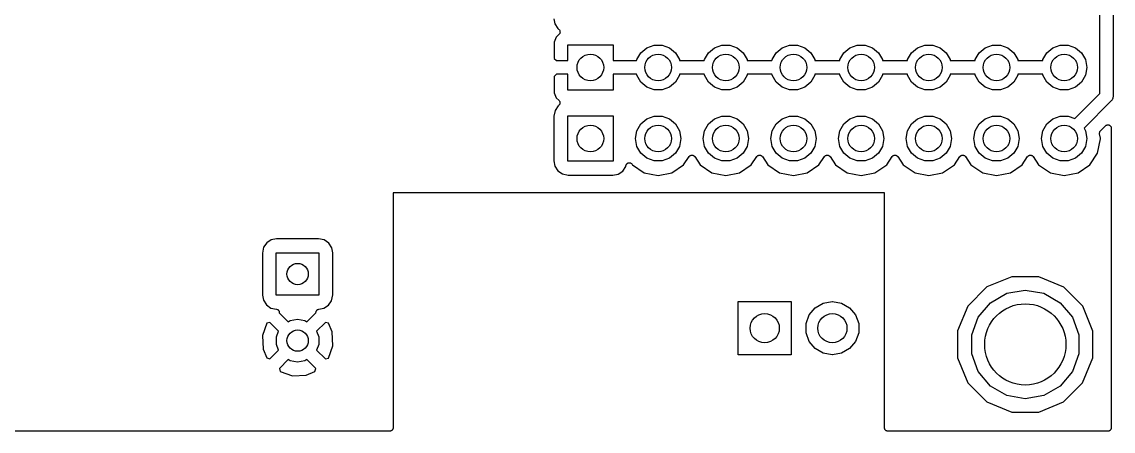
# Model space of a CAD drawing. Extents: x 10 to 287, y -200 to -10.
# Drawn here: x 102.05 to 143, y -108.76 to -93.41 of the extents above; entities that cross this region are included whole.
import ezdxf

# ---------------------------------------------------------------- set-up
doc = ezdxf.new("R2010")
doc.units = 0
doc.header["$MEASUREMENT"] = 0
doc.layers.add('BLACK', color=7, linetype='CONTINUOUS')

msp = doc.modelspace()

# ---------------------------------------------------------------- linework, layer by layer
at = {"layer": 'Black'}
for p, q in [((142.498, -96.0989), (142.498, -91.0864)), ((142.998, -90.9828), (142.998, -96.2025)), ((122.01, -93.2942), (122.048, -93.4935)), ((122.048, -93.4935), (122.159, -93.6671)), ((122.159, -93.6671), (122.187, -93.6857)), ((122.187, -93.6857), (122.187, -93.6862)), ((122.187, -93.6862), (122.188, -93.6865)), ((122.188, -93.6865), (122.203, -93.7016)), ((122.203, -93.7016), (122.218, -93.7165)), ((122.218, -93.7165), (122.218, -93.7172)), ((122.218, -93.7172), (122.219, -93.7177)), ((122.219, -93.7177), (122.228, -93.737)), ((122.228, -93.737), (122.237, -93.7563)), ((122.237, -93.7563), (122.237, -93.757)), ((122.237, -93.757), (122.238, -93.7577)), ((122.238, -93.7577), (122.239, -93.7789)), ((122.239, -93.7789), (122.242, -93.8002)), ((122.1, -93.9852), (122.022, -94.172)), ((122.022, -94.172), (122.022, -94.7846)), ((122.205, -93.8804), (122.1, -93.9852)), ((122.206, -93.8793), (122.205, -93.8798)), ((122.205, -93.8798), (122.205, -93.8804)), ((122.218, -93.8617), (122.206, -93.8793)), ((122.23, -93.8442), (122.218, -93.8617)), ((122.231, -93.8429), (122.23, -93.8435)), ((122.23, -93.8435), (122.23, -93.8442)), ((122.236, -93.8223), (122.231, -93.8429)), ((122.241, -93.8016), (122.236, -93.8223)), ((122.242, -93.8002), (122.241, -93.8009)), ((122.241, -93.8009), (122.241, -93.8016)), ((122.53, -94.869), (122.53, -94.273)), ((122.53, -94.273), (124.23, -94.273)), ((124.23, -94.273), (124.23, -94.869)), ((125.122, -94.829), (125.269, -94.5734)), ((125.269, -94.5734), (125.495, -94.3836)), ((125.495, -94.3836), (125.773, -94.2827)), ((125.773, -94.2827), (126.068, -94.2827)), ((126.068, -94.2827), (126.346, -94.3836)), ((126.346, -94.3836), (126.572, -94.5734)), ((126.572, -94.5734), (126.719, -94.829)), ((127.662, -94.829), (127.809, -94.5734)), ((127.809, -94.5734), (128.035, -94.3836)), ((128.035, -94.3836), (128.313, -94.2827)), ((128.313, -94.2827), (128.608, -94.2827)), ((128.608, -94.2827), (128.886, -94.3836)), ((128.886, -94.3836), (129.112, -94.5734)), ((129.112, -94.5734), (129.259, -94.829)), ((130.202, -94.829), (130.349, -94.5734)), ((130.349, -94.5734), (130.576, -94.3836)), ((130.576, -94.3836), (130.853, -94.2827)), ((130.853, -94.2827), (131.148, -94.2827)), ((131.148, -94.2827), (131.425, -94.3836)), ((131.425, -94.3836), (131.652, -94.5734)), ((131.652, -94.5734), (131.799, -94.829)), ((132.742, -94.829), (132.889, -94.5734)), ((132.889, -94.5734), (133.115, -94.3836)), ((133.115, -94.3836), (133.393, -94.2827)), ((133.393, -94.2827), (133.688, -94.2827)), ((133.688, -94.2827), (133.965, -94.3836)), ((133.965, -94.3836), (134.192, -94.5734)), ((134.192, -94.5734), (134.339, -94.829)), ((135.282, -94.829), (135.429, -94.5734)), ((135.429, -94.5734), (135.655, -94.3836)), ((135.655, -94.3836), (135.933, -94.2827)), ((135.933, -94.2827), (136.228, -94.2827)), ((136.228, -94.2827), (136.505, -94.3836)), ((136.505, -94.3836), (136.732, -94.5734)), ((136.732, -94.5734), (136.879, -94.829)), ((137.822, -94.829), (137.969, -94.5734)), ((137.969, -94.5734), (138.195, -94.3836)), ((138.195, -94.3836), (138.473, -94.2827)), ((138.473, -94.2827), (138.768, -94.2827)), ((138.768, -94.2827), (139.046, -94.3836)), ((139.046, -94.3836), (139.272, -94.5734)), ((139.272, -94.5734), (139.419, -94.829)), ((140.362, -94.829), (140.509, -94.5734)), ((140.509, -94.5734), (140.736, -94.3836)), ((140.736, -94.3836), (141.013, -94.2827)), ((141.013, -94.2827), (141.308, -94.2827)), ((141.308, -94.2827), (141.585, -94.3836)), ((141.585, -94.3836), (141.812, -94.5734)), ((141.812, -94.5734), (141.959, -94.829)), ((122.022, -94.7846), (122.107, -94.869)), ((122.107, -94.869), (122.53, -94.869)), ((124.23, -94.869), (125.115, -94.869)), ((125.115, -94.869), (125.122, -94.829)), ((126.719, -94.829), (126.726, -94.869)), ((126.726, -94.869), (127.655, -94.869)), ((127.655, -94.869), (127.662, -94.829)), ((129.259, -94.829), (129.266, -94.869)), ((129.266, -94.869), (130.195, -94.869)), ((130.195, -94.869), (130.202, -94.829)), ((131.799, -94.829), (131.806, -94.869)), ((131.806, -94.869), (132.735, -94.869)), ((132.735, -94.869), (132.742, -94.829)), ((134.339, -94.829), (134.346, -94.869)), ((134.346, -94.869), (135.275, -94.869)), ((135.275, -94.869), (135.282, -94.829)), ((136.879, -94.829), (136.886, -94.869)), ((136.886, -94.869), (137.815, -94.869)), ((137.815, -94.869), (137.822, -94.829)), ((139.419, -94.829), (139.426, -94.869)), ((139.426, -94.869), (140.355, -94.869)), ((140.355, -94.869), (140.362, -94.829)), ((141.959, -94.829), (142.011, -95.1198)), ((122.107, -95.377), (122.022, -95.4614)), ((122.53, -95.377), (122.107, -95.377)), ((122.53, -95.973), (122.53, -95.377)), ((125.115, -95.377), (124.23, -95.377)), ((124.23, -95.377), (124.23, -95.973)), ((125.122, -95.417), (125.115, -95.377)), ((125.269, -95.6726), (125.122, -95.417)), ((126.719, -95.417), (126.572, -95.6726)), ((126.726, -95.377), (126.719, -95.417)), ((127.655, -95.377), (126.726, -95.377)), ((127.662, -95.417), (127.655, -95.377)), ((127.809, -95.6726), (127.662, -95.417)), ((129.259, -95.417), (129.112, -95.6726)), ((129.266, -95.377), (129.259, -95.417)), ((130.195, -95.377), (129.266, -95.377)), ((130.202, -95.417), (130.195, -95.377)), ((130.349, -95.6726), (130.202, -95.417)), ((131.799, -95.417), (131.652, -95.6726)), ((131.806, -95.377), (131.799, -95.417)), ((132.735, -95.377), (131.806, -95.377)), ((132.742, -95.417), (132.735, -95.377)), ((132.889, -95.6726), (132.742, -95.417)), ((134.339, -95.417), (134.192, -95.6726)), ((134.346, -95.377), (134.339, -95.417)), ((135.275, -95.377), (134.346, -95.377)), ((135.282, -95.417), (135.275, -95.377)), ((135.429, -95.6726), (135.282, -95.417)), ((136.879, -95.417), (136.732, -95.6726)), ((136.886, -95.377), (136.879, -95.417)), ((137.815, -95.377), (136.886, -95.377)), ((137.822, -95.417), (137.815, -95.377)), ((137.969, -95.6726), (137.822, -95.417)), ((139.419, -95.417), (139.272, -95.6726)), ((139.426, -95.377), (139.419, -95.417)), ((140.355, -95.377), (139.426, -95.377)), ((140.362, -95.417), (140.355, -95.377)), ((140.509, -95.6726), (140.362, -95.417)), ((141.959, -95.417), (141.812, -95.6726)), ((142.011, -95.1262), (141.959, -95.417)), ((142.011, -95.1198), (142.011, -95.1262)), ((122.022, -95.4614), (122.022, -96.074)), ((125.495, -95.8624), (125.269, -95.6726)), ((126.572, -95.6726), (126.346, -95.8624)), ((128.035, -95.8624), (127.809, -95.6726)), ((129.112, -95.6726), (128.886, -95.8624)), ((130.576, -95.8624), (130.349, -95.6726)), ((131.652, -95.6726), (131.425, -95.8624)), ((133.115, -95.8624), (132.889, -95.6726)), ((134.192, -95.6726), (133.965, -95.8624)), ((135.655, -95.8624), (135.429, -95.6726)), ((136.732, -95.6726), (136.505, -95.8624)), ((138.195, -95.8624), (137.969, -95.6726)), ((139.272, -95.6726), (139.046, -95.8624)), ((140.736, -95.8624), (140.509, -95.6726)), ((141.812, -95.6726), (141.585, -95.8624)), ((122.022, -96.074), (122.1, -96.2608)), ((124.23, -95.973), (122.53, -95.973)), ((125.773, -95.9633), (125.495, -95.8624)), ((126.068, -95.9633), (125.773, -95.9633)), ((126.346, -95.8624), (126.068, -95.9633)), ((128.313, -95.9633), (128.035, -95.8624)), ((128.608, -95.9633), (128.313, -95.9633)), ((128.886, -95.8624), (128.608, -95.9633)), ((130.853, -95.9633), (130.576, -95.8624)), ((131.148, -95.9633), (130.853, -95.9633)), ((131.425, -95.8624), (131.148, -95.9633)), ((133.393, -95.9633), (133.115, -95.8624)), ((133.688, -95.9633), (133.393, -95.9633)), ((133.965, -95.8624), (133.688, -95.9633)), ((135.933, -95.9633), (135.655, -95.8624)), ((136.228, -95.9633), (135.933, -95.9633)), ((136.505, -95.8624), (136.228, -95.9633)), ((138.473, -95.9633), (138.195, -95.8624)), ((138.768, -95.9633), (138.473, -95.9633)), ((139.046, -95.8624), (138.768, -95.9633)), ((141.013, -95.9633), (140.736, -95.8624)), ((141.308, -95.9633), (141.013, -95.9633)), ((141.585, -95.8624), (141.308, -95.9633)), ((141.557, -97.0402), (142.498, -96.0989)), ((142.997, -96.2243), (142.989, -96.2558)), ((142.998, -96.2025), (142.996, -96.2133)), ((142.996, -96.2133), (142.997, -96.2243)), ((122.169, -96.5688), (122.053, -96.7385)), ((122.1, -96.2608), (122.203, -96.3641)), ((122.182, -96.5607), (122.169, -96.5688)), ((122.184, -96.559), (122.182, -96.5607)), ((122.186, -96.5579), (122.184, -96.559)), ((122.2, -96.544), (122.186, -96.5579)), ((122.214, -96.5307), (122.2, -96.544)), ((122.203, -96.3641), (122.205, -96.3661)), ((122.205, -96.3661), (122.207, -96.3676)), ((122.207, -96.3676), (122.217, -96.3841)), ((122.216, -96.5285), (122.214, -96.5307)), ((122.217, -96.5267), (122.216, -96.5285)), ((122.217, -96.3841), (122.228, -96.4002)), ((122.226, -96.5089), (122.217, -96.5267)), ((122.235, -96.4915), (122.226, -96.5089)), ((122.228, -96.4002), (122.229, -96.4026)), ((122.229, -96.4026), (122.23, -96.4047)), ((122.23, -96.4047), (122.235, -96.4238)), ((122.235, -96.4238), (122.24, -96.4428)), ((122.236, -96.4867), (122.235, -96.489)), ((122.235, -96.489), (122.235, -96.4915)), ((122.238, -96.4672), (122.236, -96.4867)), ((122.24, -96.4477), (122.238, -96.4672)), ((122.24, -96.4428), (122.24, -96.4453)), ((122.24, -96.4453), (122.24, -96.4477)), ((142.925, -96.3793), (141.904, -97.4002)), ((142.931, -96.3703), (142.925, -96.3793)), ((142.94, -96.3632), (142.931, -96.3703)), ((142.956, -96.3349), (142.94, -96.3632)), ((142.975, -96.3082), (142.956, -96.3349)), ((142.977, -96.2975), (142.975, -96.3082)), ((142.983, -96.288), (142.977, -96.2975)), ((142.989, -96.2558), (142.983, -96.288)), ((122.053, -96.7385), (122.01, -96.9527)), ((122.01, -96.9527), (122.01, -98.6282)), ((122.53, -98.64), (122.53, -96.94)), ((122.53, -96.94), (124.23, -96.94)), ((124.23, -96.94), (124.23, -98.64)), ((125.269, -97.2404), (125.495, -97.0506)), ((125.495, -97.0506), (125.773, -96.9497)), ((125.773, -96.9497), (126.068, -96.9497)), ((126.068, -96.9497), (126.346, -97.0506)), ((126.346, -97.0506), (126.572, -97.2404)), ((127.809, -97.2404), (128.035, -97.0506)), ((128.035, -97.0506), (128.313, -96.9497)), ((128.313, -96.9497), (128.608, -96.9497)), ((128.608, -96.9497), (128.886, -97.0506)), ((128.886, -97.0506), (129.112, -97.2404)), ((130.349, -97.2404), (130.576, -97.0506)), ((130.576, -97.0506), (130.853, -96.9497)), ((130.853, -96.9497), (131.148, -96.9497)), ((131.148, -96.9497), (131.425, -97.0506)), ((131.425, -97.0506), (131.652, -97.2404)), ((132.889, -97.2404), (133.115, -97.0506)), ((133.115, -97.0506), (133.393, -96.9497)), ((133.393, -96.9497), (133.688, -96.9497)), ((133.688, -96.9497), (133.965, -97.0506)), ((133.965, -97.0506), (134.192, -97.2404)), ((135.429, -97.2404), (135.655, -97.0506)), ((135.655, -97.0506), (135.933, -96.9497)), ((135.933, -96.9497), (136.228, -96.9497)), ((136.228, -96.9497), (136.505, -97.0506)), ((136.505, -97.0506), (136.732, -97.2404)), ((137.969, -97.2404), (138.195, -97.0506)), ((138.195, -97.0506), (138.473, -96.9497)), ((138.473, -96.9497), (138.768, -96.9497)), ((138.768, -96.9497), (139.046, -97.0506)), ((139.046, -97.0506), (139.272, -97.2404)), ((140.509, -97.2404), (140.736, -97.0506)), ((140.736, -97.0506), (141.013, -96.9497)), ((141.013, -96.9497), (141.308, -96.9497)), ((141.308, -96.9497), (141.557, -97.0402)), ((125.122, -97.496), (125.269, -97.2404)), ((126.572, -97.2404), (126.719, -97.496)), ((127.662, -97.496), (127.809, -97.2404)), ((129.112, -97.2404), (129.259, -97.496)), ((130.202, -97.496), (130.349, -97.2404)), ((131.652, -97.2404), (131.799, -97.496)), ((132.742, -97.496), (132.889, -97.2404)), ((134.192, -97.2404), (134.339, -97.496)), ((135.282, -97.496), (135.429, -97.2404)), ((136.732, -97.2404), (136.879, -97.496)), ((137.822, -97.496), (137.969, -97.2404)), ((139.272, -97.2404), (139.419, -97.496)), ((140.362, -97.496), (140.509, -97.2404)), ((141.904, -97.4002), (141.959, -97.496)), ((142.522, -97.5007), (142.71, -97.3123)), ((142.71, -97.3123), (142.724, -97.3028)), ((142.724, -97.3028), (142.737, -97.2921)), ((142.737, -97.2921), (142.742, -97.2902)), ((142.742, -97.2902), (142.746, -97.287)), ((142.746, -97.287), (142.762, -97.2827)), ((142.762, -97.2827), (142.778, -97.277)), ((142.778, -97.277), (142.784, -97.277)), ((142.784, -97.277), (142.789, -97.2756)), ((142.789, -97.2756), (142.805, -97.277)), ((142.805, -97.277), (142.822, -97.277)), ((142.822, -97.277), (142.827, -97.2789)), ((142.827, -97.2789), (142.833, -97.2794)), ((142.833, -97.2794), (142.848, -97.2864)), ((142.848, -97.2864), (142.863, -97.2921)), ((142.863, -97.2921), (142.868, -97.2957)), ((142.868, -97.2957), (142.873, -97.298)), ((142.873, -97.298), (142.885, -97.3098)), ((142.885, -97.3098), (142.897, -97.3204)), ((142.897, -97.3204), (142.9, -97.3253)), ((142.9, -97.3253), (142.904, -97.3292)), ((142.904, -97.3292), (142.911, -97.3443)), ((142.911, -97.3443), (142.919, -97.3586)), ((142.919, -97.3586), (142.92, -97.3641)), ((142.92, -97.3641), (142.923, -97.3692)), ((142.923, -97.3692), (142.924, -97.3857)), ((142.924, -97.3857), (142.927, -97.4021)), ((142.927, -97.4021), (142.927, -108.637)), ((125.07, -97.7868), (125.122, -97.496)), ((125.07, -97.7932), (125.07, -97.7868)), ((125.122, -98.084), (125.07, -97.7932)), ((126.719, -97.496), (126.77, -97.7868)), ((126.77, -97.7932), (126.719, -98.084)), ((126.77, -97.7868), (126.77, -97.7932)), ((127.61, -97.7868), (127.662, -97.496)), ((127.61, -97.7932), (127.61, -97.7868)), ((127.662, -98.084), (127.61, -97.7932)), ((129.259, -97.496), (129.31, -97.7868)), ((129.31, -97.7932), (129.259, -98.084)), ((129.31, -97.7868), (129.31, -97.7932)), ((130.15, -97.7868), (130.202, -97.496)), ((130.15, -97.7932), (130.15, -97.7868)), ((130.202, -98.084), (130.15, -97.7932)), ((131.799, -97.496), (131.85, -97.7868)), ((131.85, -97.7932), (131.799, -98.084)), ((131.85, -97.7868), (131.85, -97.7932)), ((132.69, -97.7868), (132.742, -97.496)), ((132.69, -97.7932), (132.69, -97.7868)), ((132.742, -98.084), (132.69, -97.7932)), ((134.339, -97.496), (134.391, -97.7868)), ((134.391, -97.7932), (134.339, -98.084)), ((134.391, -97.7868), (134.391, -97.7932)), ((135.231, -97.7868), (135.282, -97.496)), ((135.231, -97.7932), (135.231, -97.7868)), ((135.282, -98.084), (135.231, -97.7932)), ((136.879, -97.496), (136.93, -97.7868)), ((136.93, -97.7932), (136.879, -98.084)), ((136.93, -97.7868), (136.93, -97.7932)), ((137.77, -97.7868), (137.822, -97.496)), ((137.77, -97.7932), (137.77, -97.7868)), ((137.822, -98.084), (137.77, -97.7932)), ((139.419, -97.496), (139.47, -97.7868)), ((139.47, -97.7932), (139.419, -98.084)), ((139.47, -97.7868), (139.47, -97.7932)), ((140.31, -97.7868), (140.362, -97.496)), ((140.31, -97.7932), (140.31, -97.7868)), ((140.362, -98.084), (140.31, -97.7932)), ((141.959, -97.496), (142.011, -97.7868)), ((142.011, -97.7932), (141.959, -98.084)), ((142.011, -97.7868), (142.011, -97.7932)), ((142.413, -98.3378), (142.518, -97.8066)), ((142.485, -97.5794), (142.486, -97.5754)), ((142.487, -97.5973), (142.485, -97.5794)), ((142.486, -97.5712), (142.492, -97.5542)), ((142.486, -97.5754), (142.486, -97.5712)), ((142.487, -97.6153), (142.487, -97.5973)), ((142.518, -97.7734), (142.487, -97.6153)), ((142.492, -97.5542), (142.496, -97.5368)), ((142.496, -97.5368), (142.499, -97.5334)), ((142.499, -97.5334), (142.5, -97.5294)), ((142.5, -97.5294), (142.511, -97.5154)), ((142.511, -97.5154), (142.522, -97.5007)), ((142.518, -97.8066), (142.518, -97.7734)), ((125.269, -98.3396), (125.122, -98.084)), ((126.719, -98.084), (126.572, -98.3396)), ((127.809, -98.3396), (127.662, -98.084)), ((129.259, -98.084), (129.112, -98.3396)), ((130.349, -98.3396), (130.202, -98.084)), ((131.799, -98.084), (131.652, -98.3396)), ((132.889, -98.3396), (132.742, -98.084)), ((134.339, -98.084), (134.192, -98.3396)), ((135.429, -98.3396), (135.282, -98.084)), ((136.879, -98.084), (136.732, -98.3396)), ((137.969, -98.3396), (137.822, -98.084)), ((139.419, -98.084), (139.272, -98.3396)), ((140.509, -98.3396), (140.362, -98.084)), ((141.959, -98.084), (141.812, -98.3396)), ((122.01, -98.6282), (122.048, -98.8275)), ((124.23, -98.64), (122.53, -98.64)), ((125.495, -98.5294), (125.269, -98.3396)), ((125.773, -98.6303), (125.495, -98.5294)), ((126.068, -98.6303), (125.773, -98.6303)), ((126.346, -98.5294), (126.068, -98.6303)), ((126.572, -98.3396), (126.346, -98.5294)), ((126.879, -98.7776), (127.085, -98.4694)), ((127.085, -98.4694), (127.094, -98.4594)), ((127.094, -98.4594), (127.103, -98.4482)), ((127.103, -98.4482), (127.11, -98.4436)), ((127.11, -98.4436), (127.115, -98.4376)), ((127.115, -98.4376), (127.128, -98.4314)), ((127.128, -98.4314), (127.139, -98.4237)), ((127.139, -98.4237), (127.147, -98.4217)), ((127.147, -98.4217), (127.155, -98.418)), ((127.155, -98.418), (127.169, -98.4165)), ((127.169, -98.4165), (127.182, -98.4132)), ((127.182, -98.4132), (127.19, -98.4142)), ((127.19, -98.4142), (127.199, -98.4132)), ((127.199, -98.4132), (127.212, -98.4165)), ((127.212, -98.4165), (127.226, -98.418)), ((127.226, -98.418), (127.234, -98.4217)), ((127.234, -98.4217), (127.242, -98.4237)), ((127.242, -98.4237), (127.253, -98.4314)), ((127.253, -98.4314), (127.266, -98.4376)), ((127.266, -98.4376), (127.271, -98.4436)), ((127.271, -98.4436), (127.278, -98.4482)), ((127.278, -98.4482), (127.287, -98.4594)), ((127.287, -98.4594), (127.296, -98.4694)), ((127.296, -98.4694), (127.502, -98.7776)), ((128.035, -98.5294), (127.809, -98.3396)), ((128.313, -98.6303), (128.035, -98.5294)), ((128.608, -98.6303), (128.313, -98.6303)), ((128.886, -98.5294), (128.608, -98.6303)), ((129.112, -98.3396), (128.886, -98.5294)), ((129.419, -98.7776), (129.625, -98.4694)), ((129.625, -98.4694), (129.634, -98.4594)), ((129.634, -98.4594), (129.643, -98.4482)), ((129.643, -98.4482), (129.65, -98.4436)), ((129.65, -98.4436), (129.655, -98.4376)), ((129.655, -98.4376), (129.668, -98.4314)), ((129.668, -98.4314), (129.679, -98.4237)), ((129.679, -98.4237), (129.687, -98.4217)), ((129.687, -98.4217), (129.695, -98.418)), ((129.695, -98.418), (129.709, -98.4165)), ((129.709, -98.4165), (129.722, -98.4132)), ((129.722, -98.4132), (129.73, -98.4142)), ((129.73, -98.4142), (129.739, -98.4132)), ((129.739, -98.4132), (129.752, -98.4165)), ((129.752, -98.4165), (129.766, -98.418)), ((129.766, -98.418), (129.774, -98.4217)), ((129.774, -98.4217), (129.782, -98.4237)), ((129.782, -98.4237), (129.793, -98.4314)), ((129.793, -98.4314), (129.806, -98.4376)), ((129.806, -98.4376), (129.811, -98.4436)), ((129.811, -98.4436), (129.818, -98.4482)), ((129.818, -98.4482), (129.827, -98.4594)), ((129.827, -98.4594), (129.836, -98.4694)), ((129.836, -98.4694), (130.042, -98.7776)), ((130.576, -98.5294), (130.349, -98.3396)), ((130.853, -98.6303), (130.576, -98.5294)), ((131.148, -98.6303), (130.853, -98.6303)), ((131.425, -98.5294), (131.148, -98.6303)), ((131.652, -98.3396), (131.425, -98.5294)), ((131.959, -98.7776), (132.165, -98.4694)), ((132.165, -98.4694), (132.174, -98.4594)), ((132.174, -98.4594), (132.183, -98.4482)), ((132.183, -98.4482), (132.19, -98.4436)), ((132.19, -98.4436), (132.195, -98.4376)), ((132.195, -98.4376), (132.208, -98.4314)), ((132.208, -98.4314), (132.219, -98.4237)), ((132.219, -98.4237), (132.227, -98.4217)), ((132.227, -98.4217), (132.235, -98.418)), ((132.235, -98.418), (132.249, -98.4165)), ((132.249, -98.4165), (132.262, -98.4132)), ((132.262, -98.4132), (132.27, -98.4142)), ((132.27, -98.4142), (132.279, -98.4132)), ((132.279, -98.4132), (132.292, -98.4165)), ((132.292, -98.4165), (132.306, -98.418)), ((132.306, -98.418), (132.314, -98.4217)), ((132.314, -98.4217), (132.322, -98.4237)), ((132.322, -98.4237), (132.333, -98.4314)), ((132.333, -98.4314), (132.346, -98.4376)), ((132.346, -98.4376), (132.351, -98.4436)), ((132.351, -98.4436), (132.358, -98.4482)), ((132.358, -98.4482), (132.367, -98.4594)), ((132.367, -98.4594), (132.376, -98.4694)), ((132.376, -98.4694), (132.582, -98.7776)), ((133.115, -98.5294), (132.889, -98.3396)), ((133.393, -98.6303), (133.115, -98.5294)), ((133.688, -98.6303), (133.393, -98.6303)), ((133.965, -98.5294), (133.688, -98.6303)), ((134.192, -98.3396), (133.965, -98.5294)), ((134.499, -98.7776), (134.705, -98.4694)), ((134.705, -98.4694), (134.714, -98.4594)), ((134.714, -98.4594), (134.723, -98.4482)), ((134.723, -98.4482), (134.73, -98.4436)), ((134.73, -98.4436), (134.735, -98.4376)), ((134.735, -98.4376), (134.748, -98.4314)), ((134.748, -98.4314), (134.759, -98.4237)), ((134.759, -98.4237), (134.767, -98.4217)), ((134.767, -98.4217), (134.775, -98.418)), ((134.775, -98.418), (134.789, -98.4165)), ((134.789, -98.4165), (134.802, -98.4132)), ((134.802, -98.4132), (134.81, -98.4142)), ((134.81, -98.4142), (134.819, -98.4132)), ((134.819, -98.4132), (134.832, -98.4165)), ((134.832, -98.4165), (134.846, -98.418)), ((134.846, -98.418), (134.854, -98.4217)), ((134.854, -98.4217), (134.862, -98.4237)), ((134.862, -98.4237), (134.873, -98.4314)), ((134.873, -98.4314), (134.886, -98.4376)), ((134.886, -98.4376), (134.891, -98.4436)), ((134.891, -98.4436), (134.898, -98.4482)), ((134.898, -98.4482), (134.907, -98.4594)), ((134.907, -98.4594), (134.916, -98.4694)), ((134.916, -98.4694), (135.122, -98.7776)), ((135.655, -98.5294), (135.429, -98.3396)), ((135.933, -98.6303), (135.655, -98.5294)), ((136.228, -98.6303), (135.933, -98.6303)), ((136.505, -98.5294), (136.228, -98.6303)), ((136.732, -98.3396), (136.505, -98.5294)), ((137.039, -98.7776), (137.245, -98.4694)), ((137.245, -98.4694), (137.254, -98.4594)), ((137.254, -98.4594), (137.263, -98.4482)), ((137.263, -98.4482), (137.27, -98.4436)), ((137.27, -98.4436), (137.275, -98.4376)), ((137.275, -98.4376), (137.288, -98.4314)), ((137.288, -98.4314), (137.299, -98.4237)), ((137.299, -98.4237), (137.307, -98.4217)), ((137.307, -98.4217), (137.315, -98.418)), ((137.315, -98.418), (137.329, -98.4165)), ((137.329, -98.4165), (137.342, -98.4132)), ((137.342, -98.4132), (137.35, -98.4142)), ((137.35, -98.4142), (137.359, -98.4132)), ((137.359, -98.4132), (137.372, -98.4165)), ((137.372, -98.4165), (137.386, -98.418)), ((137.386, -98.418), (137.394, -98.4217)), ((137.394, -98.4217), (137.402, -98.4237)), ((137.402, -98.4237), (137.413, -98.4314)), ((137.413, -98.4314), (137.426, -98.4376)), ((137.426, -98.4376), (137.431, -98.4436)), ((137.431, -98.4436), (137.438, -98.4482)), ((137.438, -98.4482), (137.447, -98.4594)), ((137.447, -98.4594), (137.456, -98.4694)), ((137.456, -98.4694), (137.662, -98.7776)), ((138.195, -98.5294), (137.969, -98.3396)), ((138.473, -98.6303), (138.195, -98.5294)), ((138.768, -98.6303), (138.473, -98.6303)), ((139.046, -98.5294), (138.768, -98.6303)), ((139.272, -98.3396), (139.046, -98.5294)), ((139.579, -98.7776), (139.785, -98.4694)), ((139.785, -98.4694), (139.794, -98.4594)), ((139.794, -98.4594), (139.803, -98.4482)), ((139.803, -98.4482), (139.81, -98.4436)), ((139.81, -98.4436), (139.815, -98.4376)), ((139.815, -98.4376), (139.828, -98.4314)), ((139.828, -98.4314), (139.839, -98.4237)), ((139.839, -98.4237), (139.847, -98.4217)), ((139.847, -98.4217), (139.855, -98.418)), ((139.855, -98.418), (139.869, -98.4165)), ((139.869, -98.4165), (139.882, -98.4132)), ((139.882, -98.4132), (139.89, -98.4142)), ((139.89, -98.4142), (139.899, -98.4132)), ((139.899, -98.4132), (139.912, -98.4165)), ((139.912, -98.4165), (139.926, -98.418)), ((139.926, -98.418), (139.934, -98.4217)), ((139.934, -98.4217), (139.942, -98.4237)), ((139.942, -98.4237), (139.953, -98.4314)), ((139.953, -98.4314), (139.966, -98.4376)), ((139.966, -98.4376), (139.971, -98.4436)), ((139.971, -98.4436), (139.978, -98.4482)), ((139.978, -98.4482), (139.987, -98.4594)), ((139.987, -98.4594), (139.996, -98.4694)), ((139.996, -98.4694), (140.202, -98.7776)), ((140.736, -98.5294), (140.509, -98.3396)), ((141.013, -98.6303), (140.736, -98.5294)), ((141.308, -98.6303), (141.013, -98.6303)), ((141.585, -98.5294), (141.308, -98.6303)), ((141.812, -98.3396), (141.585, -98.5294)), ((142.119, -98.7776), (142.413, -98.3378)), ((122.048, -98.8275), (122.159, -99.0011)), ((122.159, -99.0011), (122.329, -99.1171)), ((124.418, -99.1229), (124.592, -99.0112)), ((124.592, -99.0112), (124.708, -98.8415)), ((124.708, -98.8415), (124.716, -98.7993)), ((124.716, -98.7993), (124.722, -98.784)), ((124.722, -98.784), (124.727, -98.7683)), ((124.727, -98.7683), (124.73, -98.7636)), ((124.73, -98.7636), (124.732, -98.7582)), ((124.732, -98.7582), (124.743, -98.7459)), ((124.743, -98.7459), (124.753, -98.7327)), ((124.753, -98.7327), (124.758, -98.7295)), ((124.758, -98.7295), (124.761, -98.7251)), ((124.761, -98.7251), (124.776, -98.7173)), ((124.776, -98.7173), (124.789, -98.7082)), ((124.789, -98.7082), (124.795, -98.7068)), ((124.795, -98.7068), (124.8, -98.7041)), ((124.8, -98.7041), (124.816, -98.7016)), ((124.816, -98.7016), (124.832, -98.6977)), ((124.832, -98.6977), (124.838, -98.6984)), ((124.838, -98.6984), (124.844, -98.6975)), ((124.844, -98.6975), (124.86, -98.7007)), ((124.86, -98.7007), (124.876, -98.7025)), ((124.876, -98.7025), (124.881, -98.7051)), ((124.881, -98.7051), (124.887, -98.7063)), ((124.887, -98.7063), (124.901, -98.7148)), ((124.901, -98.7148), (124.916, -98.722)), ((124.916, -98.722), (124.92, -98.7262)), ((124.92, -98.7262), (124.925, -98.7293)), ((124.925, -98.7293), (124.935, -98.7421)), ((124.935, -98.7421), (124.946, -98.7539)), ((124.946, -98.7539), (124.962, -98.7776)), ((124.962, -98.7776), (125.402, -99.0714)), ((125.402, -99.0714), (125.92, -99.1746)), ((125.92, -99.1746), (126.439, -99.0714)), ((126.439, -99.0714), (126.879, -98.7776)), ((127.502, -98.7776), (127.942, -99.0714)), ((127.942, -99.0714), (128.46, -99.1746)), ((128.46, -99.1746), (128.979, -99.0714)), ((128.979, -99.0714), (129.419, -98.7776)), ((130.042, -98.7776), (130.482, -99.0714)), ((130.482, -99.0714), (131, -99.1746)), ((131, -99.1746), (131.519, -99.0714)), ((131.519, -99.0714), (131.959, -98.7776)), ((132.582, -98.7776), (133.022, -99.0714)), ((133.022, -99.0714), (133.54, -99.1746)), ((133.54, -99.1746), (134.059, -99.0714)), ((134.059, -99.0714), (134.499, -98.7776)), ((135.122, -98.7776), (135.562, -99.0714)), ((135.562, -99.0714), (136.081, -99.1746)), ((136.081, -99.1746), (136.599, -99.0714)), ((136.599, -99.0714), (137.039, -98.7776)), ((137.662, -98.7776), (138.102, -99.0714)), ((138.102, -99.0714), (138.62, -99.1746)), ((138.62, -99.1746), (139.139, -99.0714)), ((139.139, -99.0714), (139.579, -98.7776)), ((140.202, -98.7776), (140.642, -99.0714)), ((140.642, -99.0714), (141.16, -99.1746)), ((141.16, -99.1746), (141.679, -99.0714)), ((141.679, -99.0714), (142.119, -98.7776)), ((122.329, -99.1171), (122.543, -99.1604)), ((122.543, -99.1604), (124.219, -99.1604)), ((124.219, -99.1604), (124.418, -99.1229)), ((115.979, -99.8238), (115.976, -99.8347)), ((115.976, -99.8347), (115.976, -108.637)), ((115.988, -99.822), (115.979, -99.8238)), ((134.404, -99.822), (115.988, -99.822)), ((134.415, -99.8242), (134.404, -99.822)), ((134.417, -99.8338), (134.415, -99.8242)), ((134.417, -106.04), (134.417, -99.8338)), ((111.607, -101.55), (111.408, -101.587)), ((113.182, -101.55), (111.607, -101.55)), ((113.396, -101.593), (113.182, -101.55)), ((111.118, -101.869), (111.075, -102.083)), ((111.234, -101.699), (111.118, -101.869)), ((111.408, -101.587), (111.234, -101.699)), ((113.566, -101.709), (113.396, -101.593)), ((113.678, -101.883), (113.566, -101.709)), ((113.715, -102.082), (113.678, -101.883)), ((111.075, -102.083), (111.075, -103.658)), ((111.595, -103.67), (111.595, -102.07)), ((111.595, -102.07), (113.195, -102.07)), ((113.195, -102.07), (113.195, -103.67)), ((113.715, -103.657), (113.715, -102.082)), ((139.197, -102.971), (138.263, -103.357)), ((140.207, -102.972), (139.197, -102.971)), ((141.141, -103.36), (140.207, -102.972)), ((138.263, -103.357), (137.548, -104.071)), ((138.389, -103.949), (139.002, -103.595)), ((139.002, -103.595), (139.7, -103.472)), ((139.7, -103.472), (140.398, -103.595)), ((140.398, -103.595), (141.011, -103.949)), ((141.855, -104.075), (141.141, -103.36)), ((111.075, -103.658), (111.112, -103.857)), ((111.112, -103.857), (111.224, -104.031)), ((113.195, -103.67), (111.595, -103.67)), ((113.556, -104.041), (113.672, -103.871)), ((113.672, -103.871), (113.715, -103.657)), ((128.922, -105.901), (128.922, -103.903)), ((128.922, -103.903), (130.92, -103.903)), ((130.92, -103.903), (130.92, -105.901)), ((131.815, -104.136), (132.115, -103.963)), ((132.115, -103.963), (132.457, -103.903)), ((132.457, -103.903), (132.465, -103.903)), ((132.465, -103.903), (132.807, -103.963)), ((132.807, -103.963), (133.107, -104.136)), ((137.934, -104.492), (138.389, -103.949)), ((141.011, -103.949), (141.466, -104.492)), ((111.224, -104.031), (111.394, -104.147)), ((111.394, -104.147), (111.606, -104.19)), ((111.606, -104.19), (111.622, -104.196)), ((111.622, -104.196), (111.638, -104.201)), ((111.638, -104.201), (111.643, -104.204)), ((111.643, -104.204), (111.647, -104.206)), ((111.647, -104.206), (111.66, -104.218)), ((111.66, -104.218), (111.674, -104.228)), ((111.674, -104.228), (111.677, -104.232)), ((111.677, -104.232), (111.681, -104.235)), ((111.681, -104.235), (111.689, -104.25)), ((111.689, -104.25), (111.698, -104.265)), ((111.698, -104.265), (111.699, -104.27)), ((111.699, -104.27), (111.702, -104.274)), ((111.702, -104.274), (111.704, -104.291)), ((111.704, -104.291), (111.708, -104.307)), ((111.708, -104.307), (111.707, -104.313)), ((111.707, -104.313), (111.708, -104.318)), ((111.708, -104.318), (111.707, -104.323)), ((111.707, -104.323), (112.044, -104.66)), ((112.746, -104.66), (113.083, -104.323)), ((113.082, -104.308), (113.086, -104.29)), ((113.083, -104.312), (113.082, -104.308)), ((113.082, -104.316), (113.083, -104.312)), ((113.083, -104.323), (113.082, -104.316)), ((113.086, -104.29), (113.089, -104.273)), ((113.089, -104.273), (113.091, -104.269)), ((113.091, -104.269), (113.092, -104.265)), ((113.092, -104.265), (113.102, -104.25)), ((113.102, -104.25), (113.111, -104.234)), ((113.111, -104.234), (113.114, -104.231)), ((113.114, -104.231), (113.116, -104.228)), ((113.116, -104.228), (113.131, -104.217)), ((113.131, -104.217), (113.144, -104.206)), ((113.144, -104.206), (113.148, -104.204)), ((113.148, -104.204), (113.152, -104.201)), ((113.152, -104.201), (113.169, -104.196)), ((113.169, -104.196), (113.185, -104.19)), ((113.185, -104.19), (113.382, -104.153)), ((113.382, -104.153), (113.556, -104.041)), ((131.473, -104.728), (131.592, -104.402)), ((131.592, -104.402), (131.815, -104.136)), ((133.107, -104.136), (133.33, -104.402)), ((133.33, -104.402), (133.449, -104.728)), ((137.548, -104.071), (137.16, -105.004)), ((142.24, -105.009), (141.855, -104.075)), ((111.239, -104.719), (111.076, -105.172)), ((111.351, -104.685), (111.239, -104.719)), ((111.682, -105.016), (111.351, -104.685)), ((112.044, -104.66), (112.12, -104.615)), ((112.12, -104.615), (112.395, -104.567)), ((112.395, -104.567), (112.67, -104.615)), ((112.67, -104.615), (112.746, -104.66)), ((113.439, -104.685), (113.108, -105.016)), ((113.555, -104.72), (113.439, -104.685)), ((113.689, -105.045), (113.555, -104.72)), ((131.473, -105.076), (131.473, -104.728)), ((133.449, -104.728), (133.449, -105.076)), ((137.691, -105.157), (137.934, -104.492)), ((141.466, -104.492), (141.709, -105.157)), ((111.076, -105.172), (111.101, -105.695)), ((111.604, -105.231), (111.682, -105.016)), ((111.604, -105.509), (111.604, -105.231)), ((113.108, -105.016), (113.186, -105.231)), ((113.186, -105.231), (113.186, -105.509)), ((113.714, -105.568), (113.689, -105.045)), ((131.592, -105.402), (131.473, -105.076)), ((133.449, -105.076), (133.33, -105.402)), ((137.16, -105.004), (137.16, -106.015)), ((137.691, -105.866), (137.691, -105.157)), ((141.709, -105.157), (141.709, -105.866)), ((142.24, -106.019), (142.24, -105.009)), ((111.682, -105.724), (111.604, -105.509)), ((113.186, -105.509), (113.108, -105.724)), ((113.551, -106.021), (113.714, -105.568)), ((131.815, -105.668), (131.592, -105.402)), ((133.33, -105.402), (133.107, -105.668)), ((111.101, -105.695), (111.235, -106.02)), ((111.235, -106.02), (111.351, -106.055)), ((111.351, -106.055), (111.682, -105.724)), ((113.108, -105.724), (113.439, -106.055)), ((113.439, -106.055), (113.551, -106.021)), ((130.92, -105.901), (128.922, -105.901)), ((132.115, -105.841), (131.815, -105.668)), ((132.457, -105.901), (132.115, -105.841)), ((132.465, -105.901), (132.457, -105.901)), ((132.807, -105.841), (132.465, -105.901)), ((133.107, -105.668), (132.807, -105.841)), ((134.417, -108.637), (134.417, -106.04)), ((137.16, -106.015), (137.545, -106.949)), ((137.934, -106.531), (137.691, -105.866)), ((141.709, -105.866), (141.466, -106.531)), ((141.852, -106.952), (142.24, -106.019)), ((112.044, -106.08), (111.71, -106.414)), ((111.71, -106.414), (111.744, -106.526)), ((112.12, -106.125), (112.044, -106.08)), ((112.395, -106.173), (112.12, -106.125)), ((112.67, -106.125), (112.395, -106.173)), ((112.746, -106.08), (112.67, -106.125)), ((113.08, -106.414), (112.746, -106.08)), ((113.045, -106.53), (113.08, -106.414)), ((111.744, -106.526), (112.197, -106.689)), ((112.197, -106.689), (112.72, -106.664)), ((112.72, -106.664), (113.045, -106.53)), ((138.389, -107.074), (137.934, -106.531)), ((141.466, -106.531), (141.011, -107.074)), ((137.545, -106.949), (138.259, -107.664)), ((139.002, -107.428), (138.389, -107.074)), ((141.011, -107.074), (140.398, -107.428)), ((141.137, -107.666), (141.852, -106.952)), ((138.259, -107.664), (139.193, -108.051)), ((139.7, -107.551), (139.002, -107.428)), ((140.398, -107.428), (139.7, -107.551)), ((140.203, -108.052), (141.137, -107.666)), ((139.193, -108.051), (140.203, -108.052)), ((115.849, -108.764), (82.8595, -108.764)), ((115.86, -108.762), (115.849, -108.764)), ((115.871, -108.762), (115.86, -108.762)), ((115.882, -108.758), (115.871, -108.762)), ((115.893, -108.756), (115.882, -108.758)), ((115.902, -108.751), (115.893, -108.756)), ((115.913, -108.747), (115.902, -108.751)), ((115.921, -108.74), (115.913, -108.747)), ((115.931, -108.734), (115.921, -108.74)), ((115.938, -108.726), (115.931, -108.734)), ((115.947, -108.719), (115.938, -108.726)), ((115.952, -108.709), (115.947, -108.719)), ((115.959, -108.7), (115.952, -108.709)), ((115.963, -108.69), (115.959, -108.7)), ((115.969, -108.68), (115.963, -108.69)), ((115.971, -108.669), (115.969, -108.68)), ((115.974, -108.659), (115.971, -108.669)), ((115.976, -108.637), (115.974, -108.648)), ((115.974, -108.648), (115.974, -108.659)), ((134.419, -108.648), (134.417, -108.637)), ((134.419, -108.659), (134.419, -108.648)), ((134.423, -108.669), (134.419, -108.659)), ((134.424, -108.68), (134.423, -108.669)), ((134.43, -108.69), (134.424, -108.68)), ((134.434, -108.7), (134.43, -108.69)), ((134.441, -108.709), (134.434, -108.7)), ((134.447, -108.719), (134.441, -108.709)), ((134.455, -108.726), (134.447, -108.719)), ((134.462, -108.734), (134.455, -108.726)), ((134.472, -108.74), (134.462, -108.734)), ((134.48, -108.747), (134.472, -108.74)), ((134.491, -108.751), (134.48, -108.747)), ((134.5, -108.756), (134.491, -108.751)), ((134.511, -108.758), (134.5, -108.756)), ((134.522, -108.762), (134.511, -108.758)), ((134.533, -108.762), (134.522, -108.762)), ((134.544, -108.764), (134.533, -108.762)), ((142.8, -108.764), (134.544, -108.764)), ((142.811, -108.762), (142.8, -108.764)), ((142.822, -108.762), (142.811, -108.762)), ((142.832, -108.758), (142.822, -108.762)), ((142.843, -108.756), (142.832, -108.758)), ((142.853, -108.751), (142.843, -108.756)), ((142.863, -108.747), (142.853, -108.751)), ((142.872, -108.74), (142.863, -108.747)), ((142.882, -108.734), (142.872, -108.74)), ((142.889, -108.726), (142.882, -108.734)), ((142.897, -108.719), (142.889, -108.726)), ((142.903, -108.709), (142.897, -108.719)), ((142.91, -108.7), (142.903, -108.709)), ((142.914, -108.69), (142.91, -108.7)), ((142.919, -108.68), (142.914, -108.69)), ((142.921, -108.669), (142.919, -108.68)), ((142.925, -108.659), (142.921, -108.669)), ((142.927, -108.637), (142.925, -108.648)), ((142.925, -108.648), (142.925, -108.659))]:
    msp.add_line(p, q, dxfattribs=at)
for centre, radius in [((123.38, -95.123), 0.5), ((125.92, -95.123), 0.5), ((128.46, -95.123), 0.5), ((131, -95.123), 0.5), ((133.54, -95.123), 0.5), ((136.081, -95.123), 0.5), ((138.62, -95.123), 0.5), ((141.16, -95.123), 0.5), ((123.38, -97.79), 0.5), ((125.92, -97.79), 0.5), ((128.46, -97.79), 0.5), ((131, -97.79), 0.5), ((133.54, -97.79), 0.5), ((136.081, -97.79), 0.5), ((138.62, -97.79), 0.5), ((141.16, -97.79), 0.5), ((112.395, -102.87), 0.4), ((139.7, -105.512), 1.524), ((129.921, -104.902), 0.5486), ((132.461, -104.902), 0.5486), ((112.395, -105.37), 0.4)]:
    msp.add_circle(centre, radius, dxfattribs=at)

doc.saveas('drawing.dxf')
